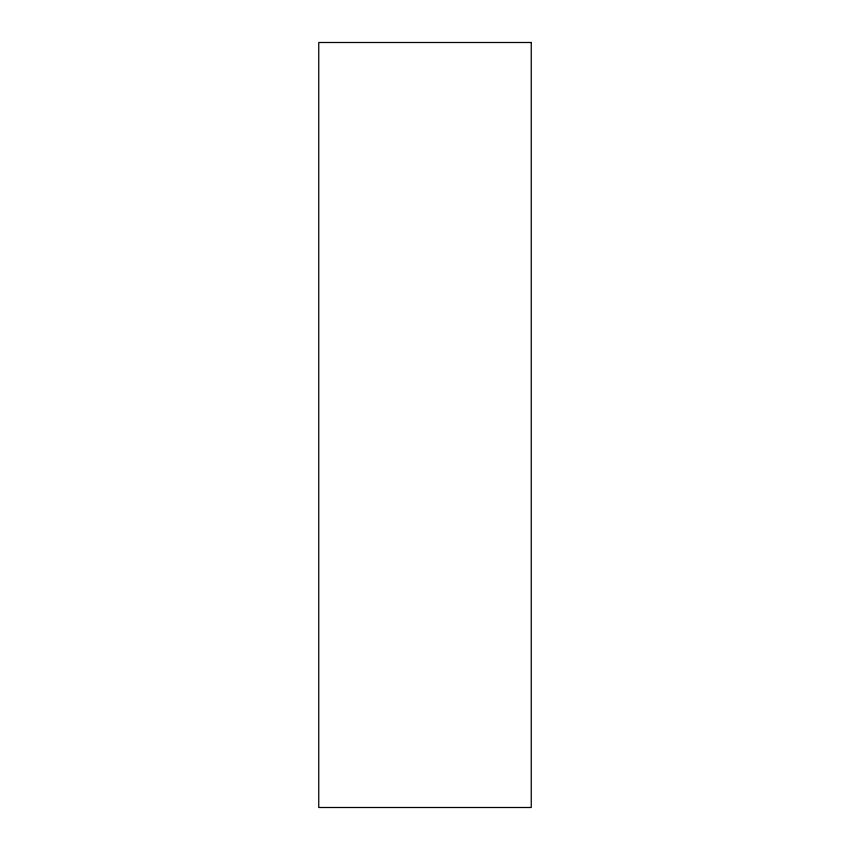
<?xml version="1.0" encoding="UTF-8"?>
<svg xmlns="http://www.w3.org/2000/svg" width="850" height="850" viewBox="0 0 850 850"><rect width="100%" height="100%" fill="white"/><g stroke="black" fill="none" stroke-linecap="round" stroke-linejoin="round"><path stroke-width="1.27" d="M531.25 42.5L318.75 42.5L318.75 807.5L531.25 807.5L531.25 42.5"/></g></svg>
